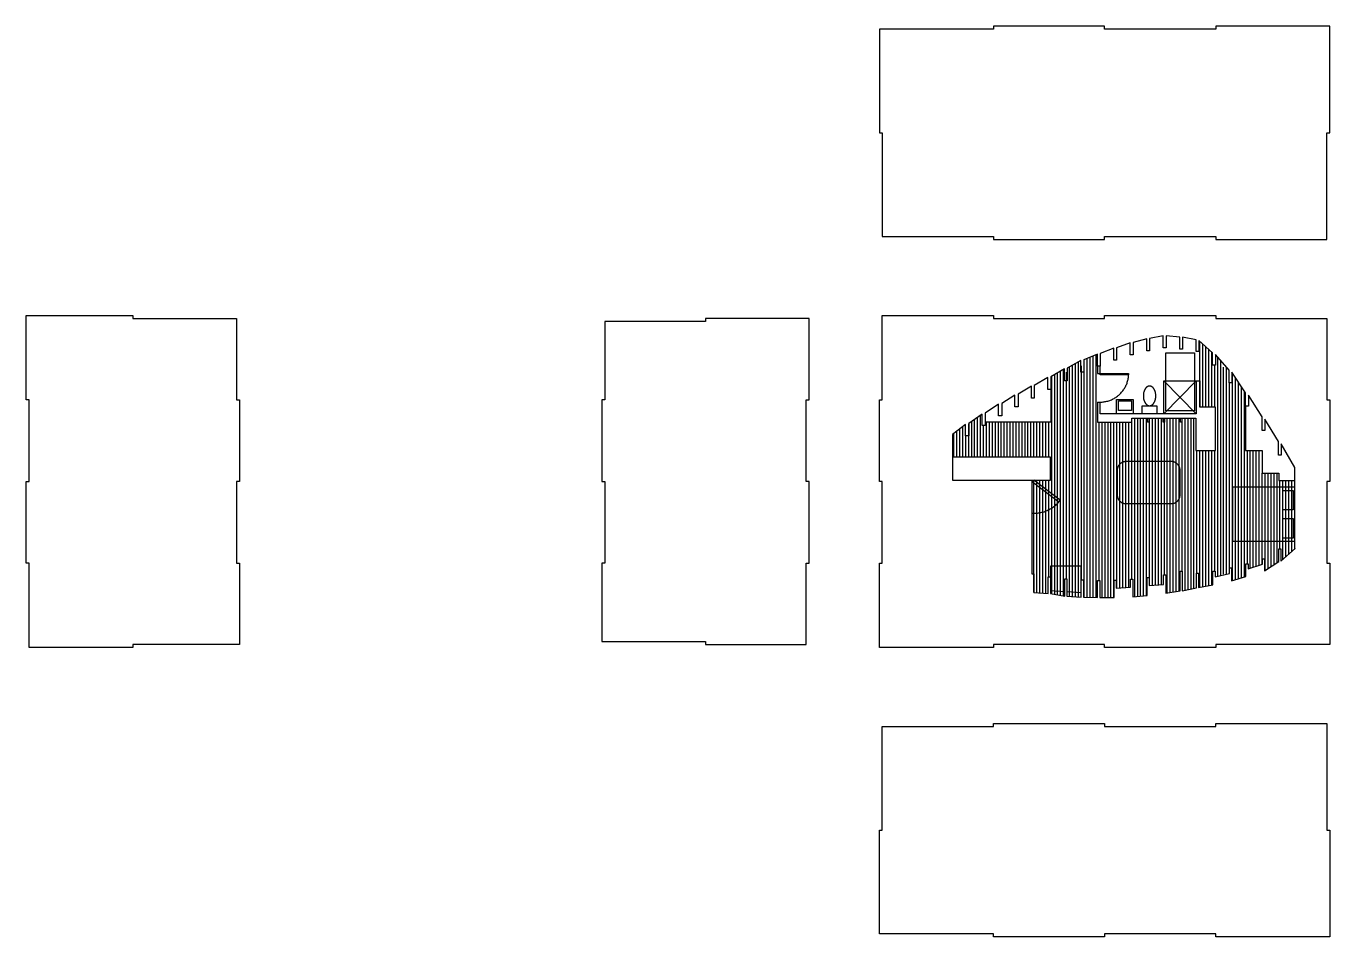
# Model space of a CAD drawing. Header units: millimetres. Extents: x -14161 to 2440, y -3446 to 2468.
# Drawn here: x -6065 to -1666, y -2096 to 976 of the extents above; entities that cross this region are included whole.
import ezdxf

# ---------------------------------------------------------------- set-up
doc = ezdxf.new("R2010")
doc.units = ezdxf.units.MM
doc.header["$MEASUREMENT"] = 0
doc.layers.add('CUT', color=3, linetype='Continuous')
doc.layers.add('Default', color=7, linetype='Continuous')

msp = doc.modelspace()

# ---------------------------------------------------------------- linework, layer by layer
at = {"color": 1}
for points in [[(-2104.8, -309.6), (-2104.8, -87.7)], [(-2454.8, -951.4), (-2454.8, -131.8)], [(-2094.8, -309.6), (-2094.8, -96.7)], [(-2084.8, -309.6), (-2084.8, -105.7)], [(-2074.8, -309.6), (-2074.8, -114.6)], [(-2064.8, -309.6), (-2064.8, -123.6)], [(-2544.8, -947.8), (-2544.8, -173.4)], [(-2534.8, -948.4), (-2534.8, -167.7)], [(-2524.8, -949.1), (-2524.8, -162)], [(-2514.8, -949.7), (-2514.8, -156.3)], [(-2504.8, -892), (-2504.8, -169.7)], [(-2494.8, -949.8), (-2494.8, -148.2)], [(-2484.8, -950.2), (-2484.8, -144.1)], [(-2474.8, -950.6), (-2474.8, -140)], [(-2464.8, -951), (-2464.8, -135.9)], [(-2054.8, -309.6), (-2054.8, -168)], [(-2044.8, -879.6), (-2044.8, -140)], [(-2034.8, -877.3), (-2034.8, -151.6)], [(-2024.8, -872.7), (-2024.8, -174.7)], [(-2014.8, -872.7), (-2014.8, -174.7)], [(-2604.8, -939.1), (-2604.8, -205.1)], [(-2594.8, -940.8), (-2594.8, -199.3)], [(-2584.8, -942.6), (-2584.8, -193.6)], [(-2574.8, -944.3), (-2574.8, -187.8)], [(-2564.8, -946.1), (-2564.8, -182)], [(-2554.8, -887.9), (-2554.8, -190.7)], [(-1994.8, -894.1), (-1994.8, -194.3)], [(-1984.8, -891), (-1984.8, -209.5)], [(-2004.8, -851.3), (-2004.8, -227.3)], [(-1974.8, -887.9), (-1974.8, -224.7)], [(-1964.8, -884.8), (-1964.8, -240)], [(-1954.8, -881.7), (-1954.8, -255.2)], [(-2864.8, -478), (-2864.8, -350.1)], [(-2854.8, -478), (-2854.8, -343.1)], [(-2844.8, -478), (-2844.8, -336)], [(-2334.8, -889.6), (-2334.8, -345.8)], [(-2324.8, -947.9), (-2324.8, -345.8)], [(-2314.8, -947), (-2314.8, -345.8)], [(-2304.8, -946.1), (-2304.8, -345.8)], [(-2294.8, -945.2), (-2294.8, -345.8)], [(-2284.8, -944.3), (-2284.8, -345.8)], [(-2274.8, -910.6), (-2274.8, -345.8)], [(-2264.8, -909.8), (-2264.8, -345.8)], [(-2254.8, -909), (-2254.8, -345.8)], [(-2244.8, -908.2), (-2244.8, -345.8)], [(-2234.8, -907.5), (-2234.8, -345.8)], [(-2224.8, -875.3), (-2224.8, -345.8)], [(-2214.8, -936.3), (-2214.8, -345.8)], [(-2204.8, -934.5), (-2204.8, -345.8)], [(-2194.8, -932.7), (-2194.8, -345.8)], [(-2184.8, -931), (-2184.8, -345.8)], [(-2174.8, -929.2), (-2174.8, -345.8)], [(-2164.8, -862.7), (-2164.8, -345.8)], [(-2154.8, -926.3), (-2154.8, -345.8)], [(-2144.8, -924.3), (-2144.8, -345.8)], [(-2134.8, -922.3), (-2134.8, -345.8)], [(-2124.8, -920.2), (-2124.8, -345.8)], [(-2924.8, -478), (-2924.8, -389.8)], [(-2914.8, -478), (-2914.8, -382.2)], [(-2904.8, -478), (-2904.8, -374.6)], [(-2884.8, -478), (-2884.8, -364.1)], [(-2874.8, -478), (-2874.8, -357.1)], [(-2834.8, -478), (-2834.8, -371)], [(-2824.8, -478), (-2824.8, -360)], [(-2814.8, -478), (-2814.8, -360)], [(-2804.8, -478), (-2804.8, -360)], [(-2794.8, -478), (-2794.8, -360)], [(-2784.8, -478), (-2784.8, -360)], [(-2774.8, -478), (-2774.8, -360)], [(-2764.8, -478), (-2764.8, -360)], [(-2754.8, -478), (-2754.8, -360)], [(-2744.8, -478), (-2744.8, -360)], [(-2734.8, -478), (-2734.8, -360)], [(-2724.8, -478), (-2724.8, -360)], [(-2714.8, -478), (-2714.8, -360)], [(-2704.8, -478), (-2704.8, -360)], [(-2694.8, -478), (-2694.8, -360)], [(-2684.8, -478), (-2684.8, -360)], [(-2674.8, -478), (-2674.8, -360)], [(-2664.8, -478), (-2664.8, -360)], [(-2654.8, -478), (-2654.8, -360)], [(-2644.8, -478), (-2644.8, -360)], [(-2634.8, -478), (-2634.8, -360)], [(-2624.8, -478), (-2624.8, -360)], [(-2614.8, -478), (-2614.8, -360)], [(-2444.8, -893.6), (-2444.8, -360)], [(-2434.8, -951.6), (-2434.8, -360)], [(-2424.8, -951.5), (-2424.8, -360)], [(-2414.8, -951.4), (-2414.8, -360)], [(-2404.8, -951.3), (-2404.8, -360)], [(-2394.8, -951.2), (-2394.8, -360)], [(-2384.8, -919.7), (-2384.8, -360)], [(-2374.8, -918.9), (-2374.8, -360)], [(-2364.8, -918.1), (-2364.8, -360)], [(-2354.8, -917.3), (-2354.8, -360)], [(-2344.8, -916.6), (-2344.8, -360)], [(-2934.8, -478), (-2934.8, -397.3)], [(-2894.8, -478), (-2894.8, -405.4)], [(-2114.8, -869.3), (-2114.8, -455.8)], [(-2104.8, -917.3), (-2104.8, -455.8)], [(-2094.8, -915.3), (-2094.8, -455.8)], [(-2084.8, -913.3), (-2084.8, -455.8)], [(-2074.8, -911.4), (-2074.8, -455.8)], [(-2064.8, -909.4), (-2064.8, -455.8)], [(-2054.8, -862.8), (-2054.8, -455.8)], [(-1944.8, -837.2), (-1944.8, -455.5)], [(-1934.8, -851.8), (-1934.8, -455.5)], [(-1924.8, -848.6), (-1924.8, -455.5)], [(-1914.8, -845.5), (-1914.8, -455.5)], [(-1904.8, -842.3), (-1904.8, -455.5)], [(-1784.8, -787.3), (-1784.8, -512.1)], [(-2664.8, -934.1), (-2664.8, -555.8)], [(-2654.8, -934.8), (-2654.8, -555.8)], [(-2644.8, -935.5), (-2644.8, -555.8)], [(-2634.8, -936.1), (-2634.8, -555.8)], [(-2624.8, -936.8), (-2624.8, -555.8)], [(-2614.8, -881.2), (-2614.8, -555.8)], [(-1894.8, -839.1), (-1894.8, -531.9)], [(-1884.8, -859.5), (-1884.8, -531.9)], [(-1874.8, -853.1), (-1874.8, -531.8)], [(-1864.8, -846.8), (-1864.8, -531.8)], [(-1854.8, -840.4), (-1854.8, -531.8)], [(-1844.8, -834.1), (-1844.8, -531.7)], [(-1834.8, -786.9), (-1834.8, -556.6)], [(-1824.8, -822.5), (-1824.8, -556.6)], [(-1814.8, -813.7), (-1814.8, -556.6)], [(-1804.8, -804.9), (-1804.8, -556.6)], [(-1794.8, -796.1), (-1794.8, -556.6)]]:
    msp.add_lwpolyline(points, dxfattribs=at)
for points in [[(-2123.6, -125.8), (-2123.6, -321.9), (-2219.7, -321.9), (-2219.7, -125.8), (-2123.6, -125.8)], [(-2450.9, -170.6), (-2450.9, -195.8)], [(-2441.5, -195.8), (-2441.5, -170.6)], [(-2450.9, -195.8), (-2441.5, -195.8)], [(-2441.5, -195.8), (-2345.2, -195.8), (-2345.2, -200.5), (-2441.5, -200.5), (-2441.5, -195.8)], [(-2441.5, -292), (-2438.2, -292), (-2434.9, -291.8), (-2431.6, -291.5), (-2428.3, -291.1), (-2425.1, -290.6), (-2421.9, -290), (-2418.7, -289.3), (-2415.5, -288.5), (-2412.3, -287.5), (-2409.2, -286.5), (-2406.1, -285.3), (-2403.1, -284.1), (-2400.1, -282.7), (-2397.2, -281.2), (-2394.3, -279.7), (-2391.4, -278), (-2388.7, -276.3), (-2386, -274.4), (-2383.3, -272.5), (-2380.7, -270.4), (-2378.2, -268.3), (-2375.8, -266.1), (-2373.4, -263.8), (-2371.1, -261.5), (-2368.9, -259), (-2366.8, -256.5), (-2364.8, -253.9), (-2362.8, -251.3), (-2361, -248.6), (-2359.2, -245.8), (-2357.6, -243), (-2356, -240.1), (-2354.5, -237.1), (-2353.2, -234.1), (-2351.9, -231.1), (-2350.8, -228), (-2349.7, -224.9), (-2348.8, -221.8), (-2348, -218.6), (-2347.2, -215.4), (-2346.6, -212.1), (-2346.1, -208.9), (-2345.7, -205.6), (-2345.4, -202.4), (-2345.3, -199.1), (-2345.2, -195.8)], [(-2608.1, -249.3), (-2608.1, -360)], [(-2274.7, -304.4), (-2274.4, -304.4), (-2274.2, -304.4), (-2274, -304.4), (-2273.7, -304.3), (-2273.5, -304.3), (-2273.3, -304.3), (-2273, -304.3), (-2272.8, -304.2), (-2272.5, -304.2), (-2272.3, -304.2), (-2272.1, -304.1), (-2271.8, -304.1), (-2271.6, -304), (-2271.3, -304), (-2271.1, -303.9), (-2270.8, -303.8), (-2270.6, -303.8), (-2270.3, -303.7), (-2270.1, -303.6), (-2269.9, -303.5), (-2269.4, -303.3), (-2268.9, -303.1), (-2268.4, -302.9), (-2267.9, -302.6), (-2267.4, -302.3), (-2266.9, -302.1), (-2266.4, -301.7), (-2265.9, -301.4), (-2265.5, -301), (-2265, -300.7), (-2264.5, -300.3), (-2264.1, -299.9), (-2263.6, -299.4), (-2263.1, -299), (-2262.7, -298.5), (-2262.3, -298), (-2261.8, -297.5), (-2261.4, -297), (-2261, -296.4), (-2260.6, -295.8), (-2260.2, -295.3), (-2259.8, -294.7), (-2259.4, -294), (-2259, -293.4), (-2258.7, -292.8), (-2258.3, -292.1), (-2258, -291.4), (-2257.7, -290.7), (-2257.3, -290.1), (-2257, -289.3), (-2256.7, -288.6), (-2256.5, -287.9), (-2256.2, -287.2), (-2256, -286.4), (-2255.7, -285.7), (-2255.5, -284.9), (-2255.1, -283.4), (-2254.7, -281.9), (-2254.4, -280.3), (-2254.2, -278.8), (-2254, -277.2), (-2253.8, -275.7), (-2253.7, -274.2), (-2253.6, -272.7), (-2253.6, -271.2), (-2253.6, -269.7), (-2253.7, -268.2), (-2253.8, -266.7), (-2254, -265.1), (-2254.2, -263.6), (-2254.4, -262), (-2254.7, -260.5), (-2255.1, -258.9), (-2255.5, -257.4), (-2255.7, -256.7), (-2256, -255.9), (-2256.2, -255.2), (-2256.5, -254.4), (-2256.7, -253.7), (-2257, -253), (-2257.3, -252.3), (-2257.7, -251.6), (-2258, -250.9), (-2258.3, -250.2), (-2258.7, -249.6), (-2259, -248.9), (-2259.4, -248.3), (-2259.8, -247.7), (-2260.2, -247.1), (-2260.6, -246.5), (-2261, -245.9), (-2261.4, -245.4), (-2261.8, -244.9), (-2262.3, -244.3), (-2262.7, -243.9), (-2263.1, -243.4), (-2263.6, -242.9), (-2264.1, -242.5), (-2264.5, -242.1), (-2265, -241.7), (-2265.5, -241.3), (-2265.9, -240.9), (-2266.4, -240.6), (-2266.9, -240.3), (-2267.4, -240), (-2267.9, -239.7), (-2268.4, -239.5), (-2268.9, -239.2), (-2269.4, -239), (-2269.9, -238.8), (-2270.1, -238.8), (-2270.3, -238.7), (-2270.6, -238.6), (-2270.8, -238.5), (-2271.1, -238.4), (-2271.3, -238.4), (-2271.6, -238.3), (-2271.8, -238.3), (-2272.1, -238.2), (-2272.3, -238.2), (-2272.5, -238.1), (-2272.8, -238.1), (-2273, -238.1), (-2273.3, -238), (-2273.5, -238), (-2273.7, -238), (-2274, -238), (-2274.2, -238), (-2274.4, -238), (-2274.9, -238), (-2275.1, -238), (-2275.4, -238), (-2275.6, -238), (-2275.8, -238), (-2276.1, -238), (-2276.3, -238.1), (-2276.6, -238.1), (-2276.8, -238.1), (-2277, -238.2), (-2277.3, -238.2), (-2277.5, -238.3), (-2277.8, -238.3), (-2278, -238.4), (-2278.3, -238.4), (-2278.5, -238.5), (-2278.8, -238.6), (-2279, -238.7), (-2279.2, -238.8), (-2279.5, -238.8), (-2280, -239), (-2280.5, -239.2), (-2281, -239.5), (-2281.5, -239.7), (-2281.9, -240), (-2282.4, -240.3), (-2282.9, -240.6), (-2283.4, -240.9), (-2283.9, -241.3), (-2284.4, -241.7), (-2284.8, -242.1), (-2285.3, -242.5), (-2285.7, -242.9), (-2286.2, -243.4), (-2286.7, -243.9), (-2287.1, -244.3), (-2287.5, -244.9), (-2288, -245.4), (-2288.4, -245.9), (-2288.8, -246.5), (-2289.2, -247.1), (-2289.6, -247.7), (-2290, -248.3), (-2290.3, -248.9), (-2290.7, -249.6), (-2291, -250.2), (-2291.4, -250.9), (-2291.7, -251.6), (-2292, -252.3), (-2292.3, -253), (-2292.6, -253.7), (-2292.9, -254.4), (-2293.1, -255.2), (-2293.4, -255.9), (-2293.6, -256.7), (-2293.9, -257.4), (-2294.3, -258.9), (-2294.6, -260.5), (-2294.9, -262), (-2295.2, -263.6), (-2295.4, -265.1), (-2295.5, -266.7), (-2295.7, -268.2), (-2295.7, -269.7), (-2295.7, -271.2), (-2295.7, -272.7), (-2295.7, -274.2), (-2295.5, -275.7), (-2295.4, -277.2), (-2295.2, -278.8), (-2294.9, -280.3), (-2294.6, -281.9), (-2294.3, -283.4), (-2293.9, -284.9), (-2293.6, -285.7), (-2293.4, -286.4), (-2293.1, -287.2), (-2292.9, -287.9), (-2292.6, -288.6), (-2292.3, -289.3), (-2292, -290.1), (-2291.7, -290.7), (-2291.4, -291.4), (-2291, -292.1), (-2290.7, -292.8), (-2290.3, -293.4), (-2290, -294), (-2289.6, -294.7), (-2289.2, -295.3), (-2288.8, -295.8), (-2288.4, -296.4), (-2288, -297), (-2287.5, -297.5), (-2287.1, -298), (-2286.7, -298.5), (-2286.2, -299), (-2285.7, -299.4), (-2285.3, -299.9), (-2284.8, -300.3), (-2284.4, -300.7), (-2283.9, -301), (-2283.4, -301.4), (-2282.9, -301.7), (-2282.4, -302.1), (-2281.9, -302.3), (-2281.5, -302.6), (-2281, -302.9), (-2280.5, -303.1), (-2280, -303.3), (-2279.5, -303.5), (-2279.2, -303.6), (-2279, -303.7), (-2278.8, -303.8), (-2278.5, -303.8), (-2278.3, -303.9), (-2278, -304), (-2277.8, -304), (-2277.5, -304.1), (-2277.3, -304.1), (-2277, -304.2), (-2276.8, -304.2), (-2276.6, -304.2), (-2276.3, -304.3), (-2276.1, -304.3), (-2275.8, -304.3), (-2275.6, -304.3), (-2275.4, -304.4), (-2275.1, -304.4), (-2274.9, -304.4), (-2274.7, -304.4)], [(-2117.6, -220.1), (-2117.6, -332.1), (-2226.7, -332.1), (-2226.7, -220.1), (-2117.6, -220.1)], [(-2117.6, -332.1), (-2226.7, -220.1)], [(-2117.6, -220.1), (-2226.7, -332.1)], [(-2117.6, -220.1), (-2104.8, -220.1)], [(-2117.6, -220.1), (-2117.6, -332.1)], [(-2104.8, -220.1), (-2104.8, -309.6)], [(-2450.9, -292), (-2441.5, -292)], [(-2450.9, -292), (-2450.9, -360), (-2334.8, -360), (-2334.8, -345.8), (-2118.1, -345.8), (-2118.1, -455.8), (-2052.6, -455.8), (-2052.6, -309.6), (-2104.8, -309.6)], [(-2441.5, -332.1), (-2441.5, -292)], [(-2386.7, -332.1), (-2386.7, -282.9), (-2329.7, -282.9), (-2329.7, -332.1), (-2386.7, -332.1)], [(-2335.7, -288.4), (-2335.7, -320.6), (-2379.5, -320.6), (-2379.5, -288.4), (-2335.7, -288.4)], [(-2299.4, -332.1), (-2299.4, -304.4), (-2249.9, -304.4), (-2249.9, -332.1), (-2299.4, -332.1)], [(-1950.9, -305.9), (-1950.9, -455.5), (-1895, -455.5), (-1895, -531.9), (-1839.1, -531.7), (-1839, -556.6), (-1784.2, -556.6)], [(-2117.6, -332.1), (-2441.5, -332.1)], [(-2277.3, -345.8), (-2277.3, -360), (-2281.7, -360), (-2281.7, -345.8)], [(-2224, -345.8), (-2224, -360), (-2228.4, -360), (-2228.4, -345.8)], [(-2166.2, -345.8), (-2166.2, -360), (-2170.6, -360), (-2170.6, -345.8)], [(-2608.1, -360), (-2829, -360)], [(-2939.5, -555.8), (-2608.8, -555.8), (-2608.8, -478), (-2939.5, -478), (-2939.5, -555.8)], [(-2201.7, -492.7), (-2354, -492.7), (-2355, -492.7), (-2356.1, -492.7), (-2357.1, -492.8), (-2358.1, -493), (-2359.1, -493.1), (-2360.1, -493.3), (-2361.1, -493.5), (-2362.1, -493.8), (-2363.1, -494.1), (-2364.1, -494.4), (-2365, -494.8), (-2366, -495.2), (-2366.9, -495.6), (-2367.8, -496), (-2368.7, -496.5), (-2369.6, -497), (-2370.5, -497.6), (-2371.3, -498.2), (-2372.1, -498.8), (-2373, -499.4), (-2373.7, -500.1), (-2374.5, -500.8), (-2375.2, -501.5), (-2375.9, -502.2), (-2376.6, -503), (-2377.3, -503.7), (-2377.9, -504.5), (-2378.5, -505.4), (-2379.1, -506.2), (-2379.7, -507.1), (-2380.2, -508), (-2380.7, -508.9), (-2381.1, -509.8), (-2381.5, -510.7), (-2381.9, -511.7), (-2382.3, -512.6), (-2382.6, -513.6), (-2382.9, -514.6), (-2383.2, -515.6), (-2383.4, -516.6), (-2383.6, -517.6), (-2383.7, -518.6), (-2383.9, -519.6), (-2383.9, -520.6), (-2384, -521.7), (-2384, -522.7), (-2384, -604.7), (-2384, -605.7), (-2383.9, -606.8), (-2383.9, -607.8), (-2383.7, -608.8), (-2383.6, -609.8), (-2383.4, -610.8), (-2383.2, -611.8), (-2382.9, -612.8), (-2382.6, -613.8), (-2382.3, -614.8), (-2381.9, -615.7), (-2381.5, -616.7), (-2381.1, -617.6), (-2380.7, -618.5), (-2380.2, -619.4), (-2379.7, -620.3), (-2379.1, -621.2), (-2378.5, -622), (-2377.9, -622.8), (-2377.3, -623.6), (-2376.6, -624.4), (-2375.9, -625.2), (-2375.2, -625.9), (-2374.5, -626.6), (-2373.7, -627.3), (-2373, -628), (-2372.1, -628.6), (-2371.3, -629.2), (-2370.5, -629.8), (-2369.6, -630.3), (-2368.7, -630.9), (-2367.8, -631.4), (-2366.9, -631.8), (-2366, -632.2), (-2365, -632.6), (-2364.1, -633), (-2363.1, -633.3), (-2362.1, -633.6), (-2361.1, -633.9), (-2360.1, -634.1), (-2359.1, -634.3), (-2358.1, -634.4), (-2357.1, -634.6), (-2356.1, -634.6), (-2355, -634.7), (-2354, -634.7), (-2201.7, -634.7), (-2200.7, -634.7), (-2199.7, -634.6), (-2198.7, -634.6), (-2197.7, -634.4), (-2196.6, -634.3), (-2195.6, -634.1), (-2194.6, -633.9), (-2193.6, -633.6), (-2192.7, -633.3), (-2191.7, -633), (-2190.7, -632.6), (-2189.8, -632.2), (-2188.9, -631.8), (-2187.9, -631.4), (-2187, -630.9), (-2186.2, -630.3), (-2185.3, -629.8), (-2184.4, -629.2), (-2183.6, -628.6), (-2182.8, -628), (-2182, -627.3), (-2181.3, -626.6), (-2180.5, -625.9), (-2179.8, -625.2), (-2179.1, -624.4), (-2178.5, -623.6), (-2177.8, -622.8), (-2177.2, -622), (-2176.7, -621.2), (-2176.1, -620.3), (-2175.6, -619.4), (-2175.1, -618.5), (-2174.6, -617.6), (-2174.2, -616.7), (-2173.8, -615.7), (-2173.5, -614.8), (-2173.1, -613.8), (-2172.9, -612.8), (-2172.6, -611.8), (-2172.4, -610.8), (-2172.2, -609.8), (-2172, -608.8), (-2171.9, -607.8), (-2171.8, -606.8), (-2171.8, -605.7), (-2171.7, -604.7), (-2171.7, -522.7), (-2171.8, -521.7), (-2171.8, -520.6), (-2171.9, -519.6), (-2172, -518.6), (-2172.2, -517.6), (-2172.4, -516.6), (-2172.6, -515.6), (-2172.9, -514.6), (-2173.1, -513.6), (-2173.5, -512.6), (-2173.8, -511.7), (-2174.2, -510.7), (-2174.6, -509.8), (-2175.1, -508.9), (-2175.6, -508), (-2176.1, -507.1), (-2176.7, -506.2), (-2177.2, -505.4), (-2177.8, -504.5), (-2178.5, -503.7), (-2179.1, -503), (-2179.8, -502.2), (-2180.5, -501.5), (-2181.3, -500.8), (-2182, -500.1), (-2182.8, -499.4), (-2183.6, -498.8), (-2184.4, -498.2), (-2185.3, -497.6), (-2186.2, -497), (-2187, -496.5), (-2187.9, -496), (-2188.9, -495.6), (-2189.8, -495.2), (-2190.7, -494.8), (-2191.7, -494.4), (-2192.7, -494.1), (-2193.6, -493.8), (-2194.6, -493.5), (-2195.6, -493.3), (-2196.6, -493.1), (-2197.7, -493), (-2198.7, -492.8), (-2199.7, -492.7), (-2200.7, -492.7), (-2201.7, -492.7)], [(-2669.1, -561.6), (-2580.5, -628.5), (-2576.1, -622.8), (-2664.8, -555.8), (-2669.1, -561.6)], [(-1784.2, -578.7), (-1994.8, -578.7), (-1994.8, -760.7), (-1784.2, -760.7), (-1784.2, -578.7)], [(-1790.4, -589.8), (-1790.4, -656), (-1825.5, -656), (-1825.5, -589.8), (-1790.4, -589.8)], [(-2672, -666.9), (-2668.2, -667.1), (-2664.4, -667.2), (-2660.6, -667.1), (-2656.8, -666.9), (-2653, -666.5), (-2649.2, -666.1), (-2645.4, -665.5), (-2641.7, -664.7), (-2638, -663.9), (-2634.3, -662.9), (-2630.7, -661.8), (-2627.1, -660.6), (-2623.5, -659.2), (-2620, -657.7), (-2616.5, -656.1), (-2613.1, -654.4), (-2609.8, -652.6), (-2606.5, -650.7), (-2603.3, -648.6), (-2600.1, -646.5), (-2597.1, -644.2), (-2594.1, -641.8), (-2591.2, -639.4), (-2588.4, -636.8), (-2585.7, -634.1), (-2583, -631.4), (-2580.5, -628.5)], [(-1790.4, -684.6), (-1790.4, -750.8), (-1825.5, -750.8), (-1825.5, -684.6), (-1790.4, -684.6)], [(-2609.2, -881.2), (-2609.2, -927.8), (-2560.9, -931), (-2560.9, -887.9), (-2553.7, -887.9), (-2553.7, -931.2), (-2505.3, -934.8), (-2505.3, -845.4), (-2609.2, -845.4), (-2609.2, -881.2)]]:
    msp.add_lwpolyline(points)
at = {"layer": 'CUT'}
msp.add_lwpolyline([(-2939.5, -555.8), (-2672, -555.8), (-2672, -871.3), (-2664.8, -871.3), (-2664.8, -934.1), (-2616.5, -937.4), (-2616.5, -881.2), (-2609.2, -881.2), (-2609.2, -938.3), (-2560.9, -946.8), (-2560.9, -887.9), (-2553.7, -887.9), (-2553.7, -947.2), (-2505.3, -950.3), (-2505.3, -892), (-2498.1, -892), (-2498.1, -949.6), (-2449.8, -951.7), (-2449.8, -893.6), (-2442.6, -893.6), (-2442.6, -951.7), (-2394.2, -951.1), (-2394.2, -892.8), (-2387, -892.8), (-2387, -919.8), (-2338.7, -916.1), (-2338.7, -889.6), (-2331.5, -889.6), (-2331.5, -948.5), (-2283.1, -944.2), (-2283.1, -883.9), (-2275.9, -883.9), (-2275.9, -910.6), (-2227.6, -906.9), (-2227.6, -875.3), (-2220.3, -875.3), (-2220.3, -937.2), (-2172, -928.7), (-2172, -862.7), (-2164.8, -862.7), (-2164.8, -928.3), (-2116.5, -918.6), (-2116.5, -869.3), (-2109.2, -869.3), (-2109.2, -918.1), (-2060.9, -908.7), (-2060.9, -862.8), (-2053.7, -862.8), (-2053.7, -881.7), (-2005.3, -870.5), (-2005.3, -851.3), (-1998.1, -851.3), (-1998.1, -895.2), (-1949.8, -880.2), (-1949.8, -837.2), (-1942.6, -837.2), (-1942.6, -854.3), (-1894.2, -838.9), (-1894.2, -820.3), (-1887, -820.3), (-1887, -860.9), (-1838.7, -830.2), (-1838.7, -786.9), (-1831.5, -786.9), (-1831.5, -828.3), (-1783.1, -785.8), (-1784.2, -783.8), (-1784.2, -513.1), (-1830.3, -433.2), (-1830.3, -470.7), (-1839.8, -470.7), (-1839.8, -425.6), (-1885.9, -349.6), (-1885.9, -388), (-1895.3, -388), (-1895.3, -342.3), (-1941.5, -268.2), (-1941.5, -305.9), (-1950.9, -305.9), (-1950.9, -261.1), (-1997, -190.9), (-1997, -227.3), (-2006.5, -227.3), (-2006.5, -184.3), (-2052.6, -131.1), (-2052.6, -168), (-2062, -168), (-2062, -126.1), (-2108.1, -84.7), (-2108.1, -121.9), (-2117.6, -121.9), (-2117.6, -81.6), (-2163.7, -73.3), (-2163.7, -113.1), (-2173.1, -113.1), (-2173.1, -72.6), (-2219.2, -68.8), (-2219.2, -109.2), (-2228.7, -109.2), (-2228.7, -69.1), (-2274.8, -77.5), (-2274.8, -118.7), (-2284.2, -118.7), (-2284.2, -78.5), (-2330.3, -91.3), (-2330.3, -133), (-2339.8, -133), (-2339.8, -92.7), (-2385.9, -108.7), (-2385.9, -150.7), (-2395.3, -150.7), (-2395.3, -110.4), (-2441.5, -128.4), (-2441.5, -170.6), (-2450.9, -170.6), (-2450.9, -130.2), (-2497, -149.2), (-2497, -191.2), (-2506.5, -191.2), (-2506.5, -151.5), (-2552.6, -177.9), (-2552.6, -220.2), (-2562, -220.2), (-2562, -180.4), (-2608.1, -207), (-2608.1, -249.3), (-2617.6, -249.3), (-2617.6, -209.6), (-2663.7, -236.2), (-2663.7, -278.5), (-2673.1, -278.5), (-2673.1, -238.8), (-2718.2, -265.8), (-2718.2, -307.9), (-2728.7, -307.9), (-2728.7, -268.5), (-2773.4, -296.7), (-2773.4, -338.4), (-2784.2, -338.4), (-2784.2, -299.6), (-2829, -329.5), (-2829, -371), (-2839.8, -371), (-2839.8, -332.5), (-2884.9, -364.2), (-2884.9, -405.4), (-2895.3, -405.4), (-2895.3, -367.4), (-2939.5, -400.9), (-2939.5, -478)], dxfattribs=at)
at = {"layer": 'Default'}
for points in [[(-1676.3, 256.3), (-1676.3, 616.3), (-1666.3, 616.3), (-1666.3, 976.3), (-2051.3, 976.3), (-2051.3, 966.3), (-2426.3, 966.3), (-2426.3, 976.3), (-2801.3, 976.3), (-2801.3, 966.3), (-3186.3, 966.3), (-3186.3, 616.3), (-3176.3, 616.3), (-3176.3, 266.3), (-2801.3, 266.3), (-2801.3, 256.3), (-2426.3, 256.3), (-2426.3, 266.3), (-2051.3, 266.3), (-2051.3, 256.3), (-1676.3, 256.3)], [(-6054.7, -1120), (-6054.7, -835), (-6064.7, -835), (-6064.7, -560), (-6054.7, -560), (-6054.7, -285), (-6064.7, -285), (-6064.7, 0), (-5704.7, 0), (-5704.7, -10), (-5354.7, -10), (-5354.7, -285), (-5344.7, -285), (-5344.7, -560), (-5354.7, -560), (-5354.7, -835), (-5344.7, -835), (-5344.7, -1109.9), (-5704.7, -1109.9), (-5704.7, -1119.9), (-6054.7, -1119.9)], [(-3186.3, -1120), (-3186.3, -835), (-3176.3, -835), (-3176.3, -560), (-3186.3, -560), (-3186.3, -285), (-3176.3, -285), (-3176.3, 0), (-2801.3, 0), (-2801.3, -10), (-2426.3, -10), (-2426.3, 0), (-2051.3, 0), (-2051.3, -10), (-1676.3, -10), (-1676.3, -285), (-1666.3, -285), (-1666.3, -560), (-1676.3, -560), (-1676.3, -835), (-1666.3, -835), (-1666.3, -1110), (-2051.3, -1110), (-2051.3, -1120), (-2426.3, -1120), (-2426.3, -1110), (-2801.3, -1110), (-2801.3, -1120), (-3186.3, -1120)], [(-3432.6, -1110), (-3432.6, -835), (-3422.6, -835), (-3422.6, -560), (-3432.6, -560), (-3432.6, -285), (-3422.6, -285), (-3422.6, -10), (-3772.6, -10), (-3772.6, -20), (-4112.6, -20), (-4112.6, -285), (-4122.6, -285), (-4122.6, -560), (-4112.6, -560), (-4112.6, -835), (-4122.6, -835), (-4122.6, -1099.9), (-3772.6, -1099.9), (-3772.6, -1109.9), (-3432.6, -1109.9)], [(-1676.3, -1376.3), (-1676.3, -1736.3), (-1666.3, -1736.3), (-1666.3, -2096.3), (-2051.3, -2096.3), (-2051.3, -2086.3), (-2426.3, -2086.3), (-2426.3, -2096.3), (-2801.3, -2096.3), (-2801.3, -2086.3), (-3186.3, -2086.3), (-3186.3, -1736.3), (-3176.3, -1736.3), (-3176.3, -1386.3), (-2801.3, -1386.3), (-2801.3, -1376.3), (-2426.3, -1376.3), (-2426.3, -1386.3), (-2051.3, -1386.3), (-2051.3, -1376.3), (-1676.3, -1376.3)]]:
    msp.add_lwpolyline(points, dxfattribs=at)

doc.saveas('drawing.dxf')
